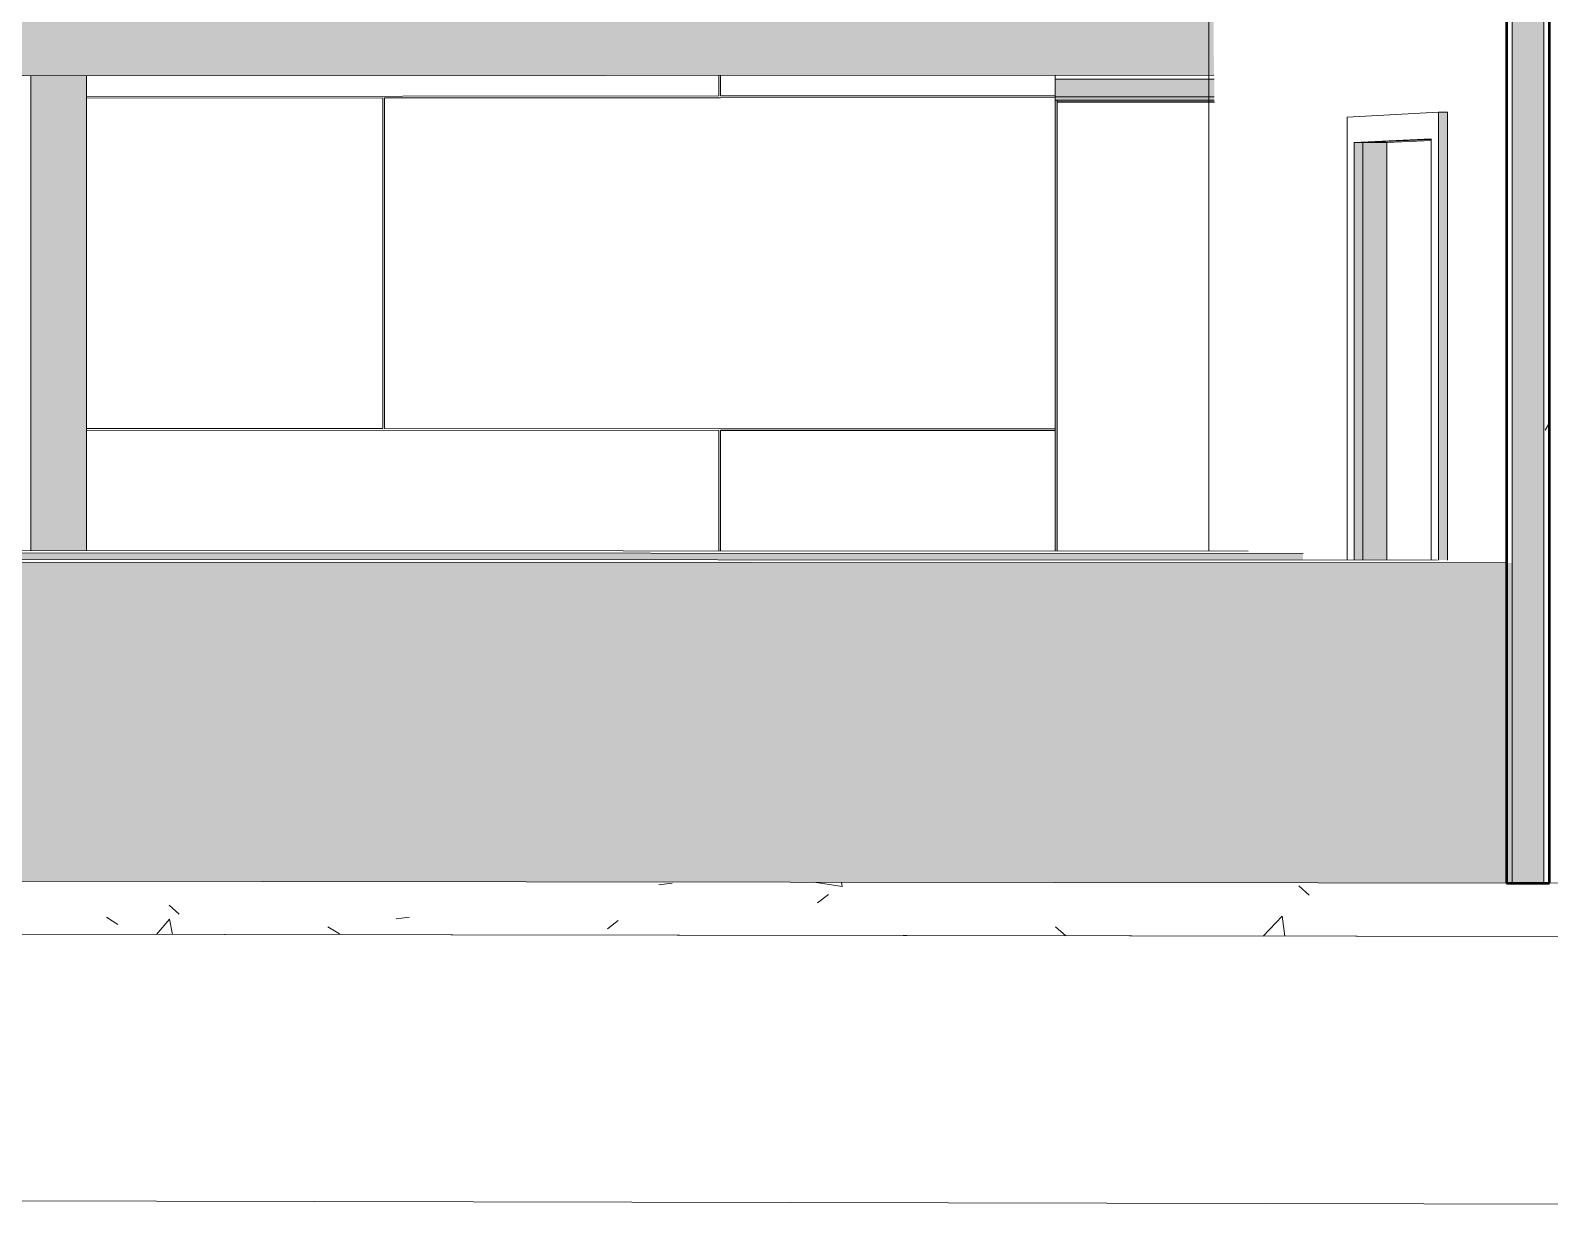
# Model space of a CAD drawing. Header units: inches. Extents: x 27328 to 52026, y -4075 to 4147.
# Drawn here: x 49625.7209 to 49625.8321, y 59.9372 to 60.0234 of the extents above; entities that cross this region are included whole.
import ezdxf

# ---------------------------------------------------------------- set-up
doc = ezdxf.new("R2010")
doc.units = ezdxf.units.IN
doc.header["$MEASUREMENT"] = 0
for name, color, linetype, lineweight in [('A-DOOR', 31, 'Continuous', 9), ('A-DOOR-FRAM', 31, 'Continuous', 9), ('A-GLAZ-CWMG', 51, 'Continuous', 9), ('A-WALL', 113, 'Continuous', 9), ('A-WALL-PATT', 111, 'Continuous', 9), ('C-BLDG-PADS', 91, 'Continuous', 9), ('C-TOPO', 7, 'Continuous', 9), ('I-WALL', 2, 'Continuous', 9), ('L-SITE-WALL', 31, 'Continuous', 9), ('M-HVAC-DUCT', 70, 'Continuous', 9), ('Q-CASE', 31, 'Continuous', 9), ('S-BEAM', 12, 'Continuous', 9), ('S-COLS', 52, 'Continuous', 9)]:
    doc.layers.add(name, color=color, linetype=linetype, lineweight=lineweight)

# ---------------------------------------------------------------- blocks, each defined once
blk = doc.blocks.new('FP_165-mezzanine - perspective')
at = {"layer": 'A-WALL-PATT'}
for p, q in [((23036.19644, 59.99463), (23036.19612, 59.99409)), ((23036.19603, 59.98304), (23036.19603, 59.98304))]:
    blk.add_line(p, q, dxfattribs=at)
blk = doc.blocks.new('FP_168-mezzanine - perspective')
at = {"layer": 'C-BLDG-PADS'}
for p, q in [((23036.13122, 59.96079), (23036.13221, 59.96092)), ((23036.14259, 59.96099), (23036.14464, 59.96067)), ((23036.14285, 59.95949), (23036.14365, 59.9601)), ((23036.14464, 59.96067), (23036.1446, 59.96099)), ((23036.1781, 59.96073), (23036.17884, 59.96005)), ((23036.09536, 59.95932), (23036.0961, 59.95865)), ((23036.09077, 59.95844), (23036.09162, 59.9579)), ((23036.09445, 59.95716), (23036.0954, 59.95828)), ((23036.09561, 59.95716), (23036.0954, 59.95828)), ((23036.11199, 59.95831), (23036.11298, 59.95844)), ((23036.12746, 59.95758), (23036.12825, 59.95819)), ((23036.17547, 59.95704), (23036.17688, 59.9585)), ((23036.17706, 59.95704), (23036.17688, 59.9585)), ((23036.107, 59.95773), (23036.10785, 59.9572)), ((23036.16028, 59.95773), (23036.16102, 59.95706))]:
    blk.add_line(p, q, dxfattribs=at)
blk = doc.blocks.new('FP_175-mezzanine - perspective')
at = {"layer": 'A-WALL-PATT'}
for p, q in [((23036.13561, 60.01856), (23036.13561, 60.02007)), ((23036.13574, 60.02007), (23036.13574, 60.01856)), ((23036.13561, 60.01856), (23036.08931, 60.01853)), ((23036.11101, 60.01842), (23036.08931, 60.0184)), ((23036.11101, 60.01842), (23036.11101, 59.9942)), ((23036.13574, 60.01843), (23036.11113, 60.01842)), ((23036.11113, 59.9942), (23036.11113, 60.01842)), ((23036.16025, 60.01857), (23036.13574, 60.01856)), ((23036.16025, 60.01845), (23036.13574, 60.01843)), ((23036.11101, 59.9942), (23036.08931, 59.9942)), ((23036.13561, 59.99407), (23036.08931, 59.99408)), ((23036.13574, 59.99419), (23036.11113, 59.9942)), ((23036.13561, 59.98524), (23036.13561, 59.99407)), ((23036.16025, 59.99419), (23036.13574, 59.99419)), ((23036.16025, 59.99406), (23036.13574, 59.99407)), ((23036.13574, 59.98524), (23036.13574, 59.99407))]:
    blk.add_line(p, q, dxfattribs=at)

msp = doc.modelspace()

# ---------------------------------------------------------------- hatches: boundary and pattern name
at = {"layer": 'A-DOOR-FRAM'}
for points in [[(49625.82465, 59.98457), (49625.82465, 60.01736), (49625.824, 60.01736), (49625.824, 59.98457)], [(49625.81845, 59.98457), (49625.81845, 60.01515), (49625.81782, 60.01512), (49625.81782, 59.98458)]]:
    msp.add_hatch(color=256, dxfattribs=at).paths.add_polyline_path(points, flags=0)
at = {"layer": 'A-GLAZ-CWMG'}
for points in [[(49625.79608, 59.98523), (49625.79608, 60.01825), (49625.79594, 60.01825), (49625.79594, 59.98523)], [(49625.79608, 60.01814), (49625.80758, 60.01815), (49625.80758, 60.01826), (49625.79608, 60.01825), (49625.79608, 60.01815)]]:
    msp.add_hatch(color=256, dxfattribs=at).paths.add_polyline_path(points, flags=0)
at = {"layer": 'I-WALL'}
for points in [[(49625.83171, 59.96092), (49625.83171, 60.06569), (49625.8294, 60.06578), (49625.8294, 59.96093)], [(49625.82021, 59.98457), (49625.82021, 60.01515), (49625.81845, 60.01515), (49625.81845, 59.98457)]]:
    msp.add_hatch(color=256, dxfattribs=at).paths.add_polyline_path(points, flags=0)
at = {"layer": 'M-HVAC-DUCT'}
h = msp.add_hatch(color=256, dxfattribs=at)
h.paths.add_polyline_path([(49625.64933, 60.01998), (49625.66955, 60.02), (49625.66955, 60.02522), (49625.64932, 60.0252), (49625.64933, 60.02009)], flags=0)
h.paths.add_polyline_path([(49625.67722, 60.02), (49625.80755, 60.0201), (49625.80754, 60.02516), (49625.77829, 60.02515), (49625.77638, 60.02524), (49625.77578, 60.02531), (49625.67722, 60.02522), (49625.67722, 60.02009)], flags=0)
at = {"layer": 'Q-CASE'}
for points in [[(49625.81408, 59.98458), (49625.81408, 59.98505), (49625.70703, 59.98511), (49625.70703, 59.98463), (49625.78809, 59.98459)], [(49625.82935, 59.96093), (49625.82935, 59.98437), (49625.66994, 59.98446), (49625.66994, 59.96114), (49625.78799, 59.96099)]]:
    msp.add_hatch(color=256, dxfattribs=at).paths.add_polyline_path(points, flags=0)
at = {"layer": 'S-BEAM'}
h = msp.add_hatch(color=256, dxfattribs=at)
h.paths.add_polyline_path([(49625.63152, 60.01958), (49625.63509, 60.01959), (49625.63508, 60.01968), (49625.63152, 60.01965), (49625.63152, 60.0196)], flags=0)
h.paths.add_polyline_path([(49625.79593, 60.01969), (49625.80758, 60.01971), (49625.80758, 60.01979), (49625.79593, 60.01976), (49625.79593, 60.01971)], flags=0)
h = msp.add_hatch(color=256, dxfattribs=at)
h.paths.add_polyline_path([(49625.63152, 60.0184), (49625.63509, 60.01841), (49625.63509, 60.01959), (49625.63152, 60.01958), (49625.63152, 60.01841)], flags=0)
h.paths.add_polyline_path([(49625.79593, 60.0185), (49625.80758, 60.0185), (49625.80758, 60.0197), (49625.79593, 60.01969)], flags=0)
h = msp.add_hatch(color=256, dxfattribs=at)
h.paths.add_polyline_path([(49625.62984, 60.01815), (49625.63506, 60.01817), (49625.63509, 60.0184), (49625.63152, 60.0184), (49625.63148, 60.01816), (49625.62984, 60.01816)], flags=0)
h.paths.add_polyline_path([(49625.79593, 60.01825), (49625.80758, 60.01826), (49625.80758, 60.0185), (49625.79593, 60.0185)], flags=0)
h = msp.add_hatch(color=256, dxfattribs=at)
h.paths.add_polyline_path([(49625.62984, 60.0181), (49625.63464, 60.0181), (49625.63464, 60.01814), (49625.62984, 60.01814)], flags=0)
h.paths.add_polyline_path([(49625.79608, 60.0182), (49625.80758, 60.0182), (49625.80758, 60.01825), (49625.79608, 60.01824)], flags=0)
at = {"layer": 'S-COLS'}
msp.add_hatch(color=256, dxfattribs=at).paths.add_polyline_path([(49625.72499, 59.98526), (49625.72499, 60.02003), (49625.72091, 60.02003), (49625.72091, 59.98527)], flags=0)

# ---------------------------------------------------------------- linework, layer by layer
at = {"layer": 'A-DOOR'}
for p, q in [((49625.82348, 60.0153), (49625.82021, 60.01515)), ((49625.82021, 60.01515), (49625.82021, 59.98457))]:
    msp.add_line(p, q, dxfattribs=at)
at = {"layer": 'A-DOOR-FRAM'}
for p, q in [((49625.824, 60.01736), (49625.8173, 60.01701)), ((49625.8173, 60.01701), (49625.8173, 59.98458)), ((49625.824, 59.98457), (49625.824, 60.01736)), ((49625.824, 60.01736), (49625.82465, 60.01736)), ((49625.82465, 60.01736), (49625.82465, 59.98457)), ((49625.82465, 60.01736), (49625.82465, 59.98457)), ((49625.81782, 60.01515), (49625.82346, 60.01541)), ((49625.81782, 59.98458), (49625.81782, 60.01515)), ((49625.81845, 60.01515), (49625.81782, 60.01515)), ((49625.82346, 60.01538), (49625.81845, 60.01515)), ((49625.81845, 60.01515), (49625.81845, 59.98457)), ((49625.82346, 60.01541), (49625.82346, 59.98459))]:
    msp.add_line(p, q, dxfattribs=at)
at = {"layer": 'A-GLAZ-CWMG'}
for p, q in [((49625.79608, 59.98523), (49625.79608, 60.01825)), ((49625.79608, 60.01814), (49625.79608, 60.01825)), ((49625.79608, 60.01814), (49625.80758, 60.01814)), ((49625.79608, 60.0181), (49625.80759, 60.01811))]:
    msp.add_line(p, q, dxfattribs=at)
at = {"layer": 'A-WALL', "lineweight": 13}
for p, q in [((49625.8294, 59.96093), (49625.8294, 60.06578)), ((49625.83171, 59.96092), (49625.83171, 60.06569))]:
    msp.add_line(p, q, dxfattribs=at)
at = {"layer": 'C-BLDG-PADS', "lineweight": 13}
for p, q in [((49625.95896, 59.96075), (49624.88371, 59.96217)), ((49624.88371, 59.95838), (49625.95896, 59.95683))]:
    msp.add_line(p, q, dxfattribs=at)
at = {"layer": 'C-TOPO'}
for p, q in [((49625.78507, 59.95708), (49624.88371, 59.95838)), ((49625.78507, 59.95708), (49625.95896, 59.95683)), ((49625.95874, 59.93716), (49624.88399, 59.93943))]:
    msp.add_line(p, q, dxfattribs=at)
at = {"layer": 'I-WALL', "lineweight": 50}
for p, q in [((49625.82899, 60.0658), (49625.82899, 59.96093)), ((49625.83212, 59.96092), (49625.83212, 60.06567)), ((49625.82899, 59.96093), (49625.83212, 59.96092))]:
    msp.add_line(p, q, dxfattribs=at)
at = {"layer": 'I-WALL', "lineweight": 13}
for p, q in [((49625.80719, 60.02514), (49625.80719, 59.98523)), ((49625.81845, 60.01515), (49625.82346, 60.01538)), ((49625.81845, 59.98457), (49625.81845, 60.01515)), ((49625.81845, 60.01515), (49625.82021, 60.01515)), ((49625.82894, 59.96093), (49625.82899, 59.96093))]:
    msp.add_line(p, q, dxfattribs=at)
at = {"layer": 'L-SITE-WALL', "lineweight": 13}
msp.add_line((49625.79593, 59.98523), (49625.79593, 60.02008), dxfattribs=at)
at = {"layer": 'M-HVAC-DUCT'}
msp.add_line((49625.80755, 60.02009), (49625.67722, 60.02), dxfattribs=at)
at = {"layer": 'Q-CASE'}
for p, q in [((49625.82391, 59.98457), (49625.68307, 59.98465)), ((49625.81007, 59.98524), (49625.70435, 59.98529)), ((49625.70703, 59.98511), (49625.81408, 59.98505)), ((49625.6769, 59.98445), (49625.82894, 59.98437))]:
    msp.add_line(p, q, dxfattribs=at)
at = {"layer": 'S-BEAM'}
for p, q in [((49625.79593, 60.01979), (49625.80758, 60.01979)), ((49625.79593, 60.0185), (49625.80758, 60.0185)), ((49625.80758, 60.01826), (49625.79593, 60.01825))]:
    msp.add_line(p, q, dxfattribs=at)
at = {"layer": 'S-COLS'}
for p, q in [((49625.72091, 60.02003), (49625.72091, 59.98527)), ((49625.72499, 60.02003), (49625.72499, 59.98526))]:
    msp.add_line(p, q, dxfattribs=at)

# ---------------------------------------------------------------- block references
at = {"layer": 'C-BLDG-PADS'}
msp.add_blockref('FP_168-mezzanine - perspective', (26589.63568, 0), dxfattribs=at)
at = {"layer": 'I-WALL'}
msp.add_blockref('FP_165-mezzanine - perspective', (26589.63568, 0), dxfattribs=at)
at = {"layer": 'L-SITE-WALL'}
msp.add_blockref('FP_175-mezzanine - perspective', (26589.63568, 0), dxfattribs=at)

doc.saveas('drawing.dxf')
